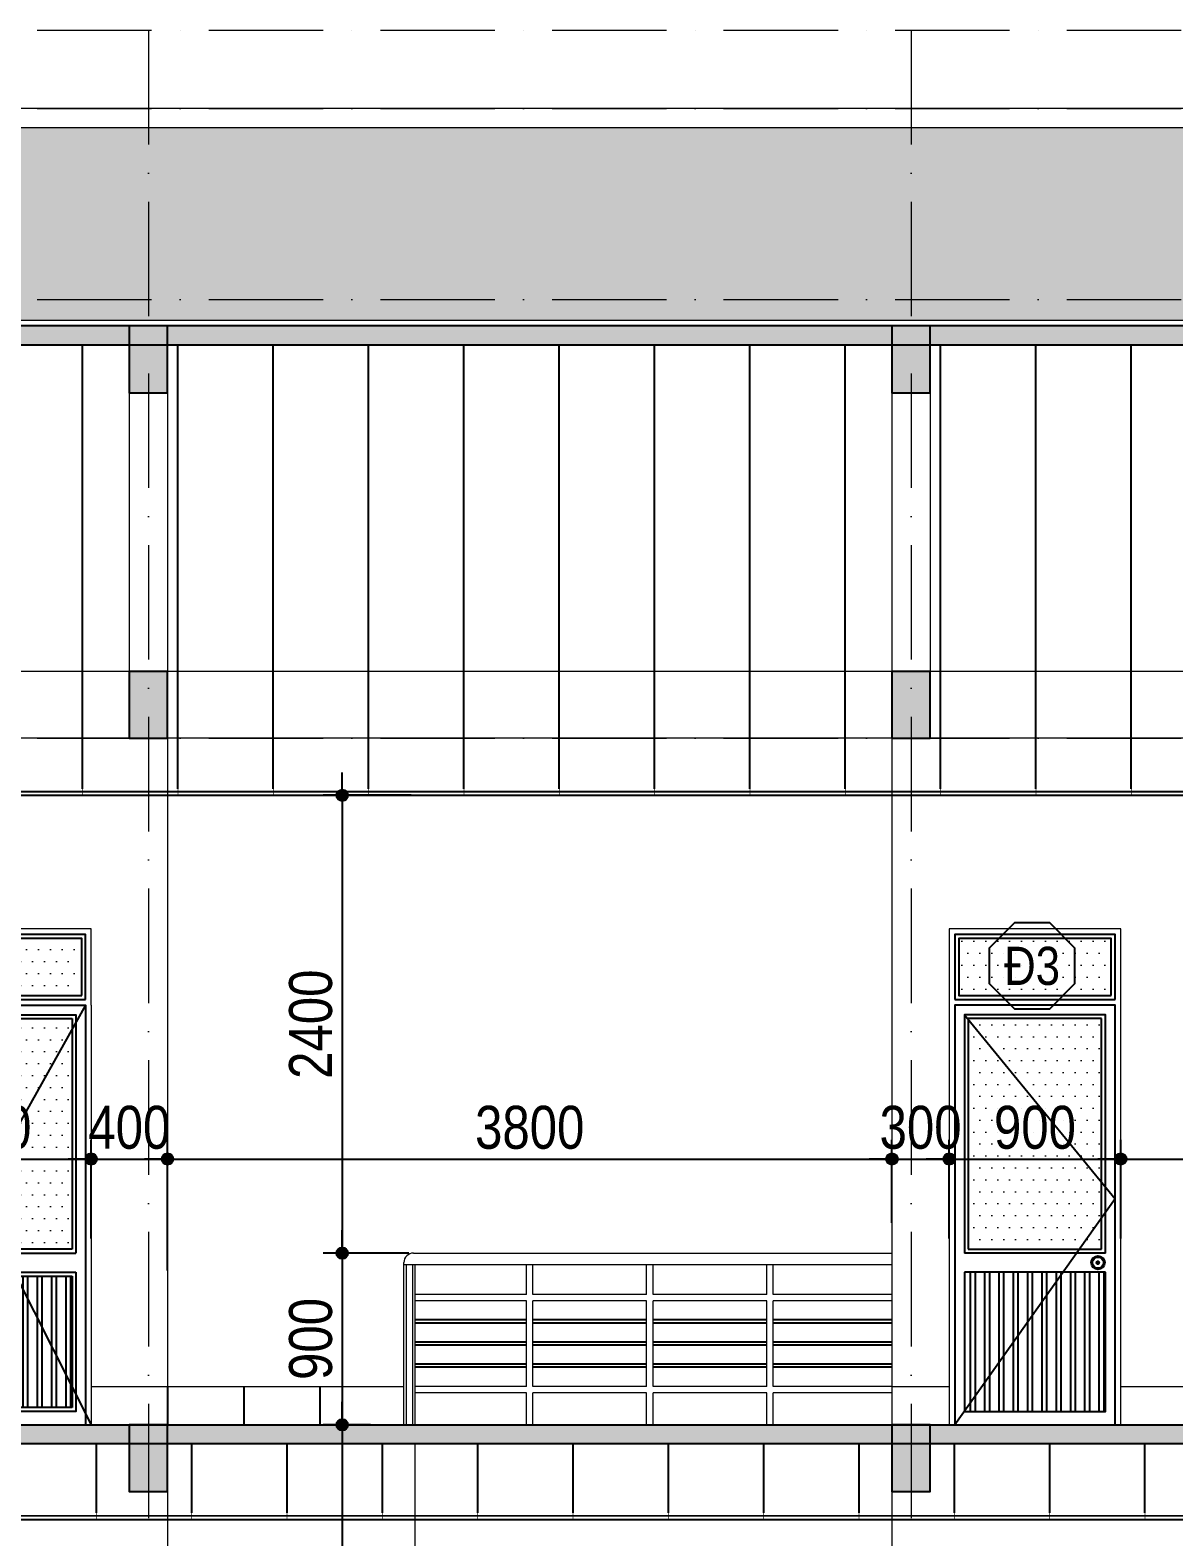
# Model space of a CAD drawing. Extents: x -1107188 to -523840, y 39692 to 514392.
# Drawn here: x -1069598 to -1063599, y 356829 to 364728 of the extents above; entities that cross this region are included whole.
import ezdxf
from ezdxf.enums import TextEntityAlignment as Align

# ---------------------------------------------------------------- set-up
doc = ezdxf.new("R2010")
doc.units = 0
doc.linetypes.add('ACAD_ISO10W100', pattern=[18, 12, -3, 0, -3])
doc.layers.get('DEFPOINTS').update_dxf_attribs({"linetype": 'CONTINUOUS'})
for name, color, linetype in [('daucat', 220, 'CONTINUOUS'), ('DIM', 1, 'CONTINUOUS'), ('DOOR', 20, 'CONTINUOUS'), ('HACH', 8, 'CONTINUOUS'), ('HACTH', 8, 'CONTINUOUS'), ('HATCH', 8, 'CONTINUOUS'), ('HATCHNGOI', 22, 'CONTINUOUS'), ('TAGS', 60, 'CONTINUOUS'), ('TUONG', 131, 'CONTINUOUS')]:
    doc.layers.add(name, color=color, linetype=linetype)
for name, color, linetype, lineweight in [('kinh', 153, 'CONTINUOUS', 13), ('NET-THAY', 2, 'CONTINUOUS', 13), ('TRUC', 24, 'CONTINUOUS', 0)]:
    doc.layers.add(name, color=color, linetype=linetype, lineweight=lineweight)
doc.styles.add('HEL-CONDENSE', font='')
doc.styles.add('VNI-HELVE-CONDENSEN', font='')
doc.styles.get('HEL-CONDENSE').set_extended_font_data('VNI-Helve-Condense')
doc.styles.get('VNI-HELVE-CONDENSEN').set_extended_font_data('VNI-Helve-Condense')
doc.dimstyles.new('D100', dxfattribs={"dimtxt": 225, "dimasz": 1.2, "dimexe": 100, "dimexo": 0, "dimgap": 50, "dimtad": 1, "dimdec": 0, "dimzin": 13, "dimdsep": 46, "dimtxsty": 'HEL-CONDENSE', "dimblk": 'D50', "dimcen": 0, "dimclrd": 1, "dimclre": 1, "dimclrt": 7, "dimadec": 0, "dimazin": 0, "dimtfac": 1, "dimtdec": 0, "dimtmove": 0, "dimatfit": 3, "dimldrblk": 'D50', "dimfxl": 1, "dimtolj": 1, "dimtzin": 13, "dimarcsym": 0})
pattern_1 = [(0, (-1085335.75, 102950.75), (31.25, 62.5), [0, -62.5])]

# ---------------------------------------------------------------- blocks, each defined once
blk = doc.blocks.new('KH-CUADI')
at = {"layer": 'TAGS'}
blk.add_lwpolyline([(-124, 300), (-300, 124), (-300, -124), (-124, -300), (124, -300), (300, -124), (300, 124), (124, 300)], close=True, dxfattribs=at)
at = {"layer": 'TAGS', "style": 'VNI-HELVE-CONDENSEN'}
blk.add_attdef('D', text='', height=300, dxfattribs=at).set_placement((0, 0), align=Align.MIDDLE)
blk = doc.blocks.new('7')
at = {"layer": 'HATCH', "ltscale": 0.5}
h = blk.add_hatch(dxfattribs=at)
h.set_pattern_fill('ANSI32', color=256, scale=200, angle=45, style=0)
h.set_pattern_definition([(90, (-531059.8, 53674.22), (-75, 1e-14), []), (90, (-531034.8, 53699.22), (-75, 1e-14), [])])
h.paths.add_polyline_path([(-394.9, -1820), (-530, -1820), (-530, -2510), (-100, -2510), (-100, -2402.5)])
h.paths.add_polyline_path([(-100, -1820), (-394.9, -1820), (-100, -2402.5)], flags=17)
h.paths.add_polyline_path([(-670, -1820), (-805.1, -1820), (-1100, -2402.5), (-1100, -2510), (-670, -2510)])
h.paths.add_polyline_path([(-805.1, -1820), (-1100, -1820), (-1100, -2402.5)])
at = {"layer": 'kinh', "ltscale": 0.5}
h = blk.add_hatch(dxfattribs=at)
h.set_pattern_fill('DOTS', color=256, scale=1000, style=0)
h.set_pattern_definition([(0, (45757.98, -347217.66), (31.25, 62.5), [0, -62.5])])
h.paths.add_polyline_path([(-1140, -60), (-1140, -340), (-60, -340), (-60, -60)])
h = blk.add_hatch(dxfattribs=at)
h.set_pattern_fill('DOTS', color=256, scale=1000, style=0)
h.set_pattern_definition([(0, (45757.98, -347190.17), (31.25, 62.5), [0, -62.5])])
h.paths.add_polyline_path([(-1100, -472.5), (-1100, -1652.5), (-700, -1652.5), (-700, -472.5)])
h.paths.add_polyline_path([(-100, -1652.5), (-100, -472.5), (-500, -472.5), (-500, -1652.5)])
at = {"layer": 'DOOR'}
for p, q in [((-650, -1700), (-1120, -1700)), ((-550, -1700), (-80, -1700)), ((-650, -1800), (-1120, -1800)), ((-550, -1800), (-80, -1800))]:
    blk.add_line(p, q, dxfattribs=at)
for points in [[(-30, -370), (-30, -30), (-1170, -30)], [(-1170, -370), (-1170, -30)], [(-1170, -370), (-30, -370)], [(-600, -2600), (-600, -400), (-1170, -400), (-1170, -2600)], [(-650, -1700), (-650, -450), (-1120, -450), (-1120, -1700)], [(-600, -2600), (-600, -400), (-30, -400), (-30, -2600)], [(-550, -1700), (-550, -450), (-80, -450), (-80, -1700)], [(-1120, -1800), (-1120, -2530), (-650, -2530), (-650, -1800)], [(-80, -1800), (-80, -2530), (-550, -2530), (-550, -1800)]]:
    blk.add_lwpolyline(points, dxfattribs=at)
at = {"layer": 'HACTH'}
blk.add_lwpolyline([(-50, -350), (-50, -50), (-1150, -50), (-1150, -350), (-50, -350)], close=True, dxfattribs=at)
for points in [[(-1170, -400), (-600, -1415), (-1200, -2600)], [(-30, -400), (-600, -1415), (0, -2600)]]:
    blk.add_lwpolyline(points, dxfattribs=at)
for radius in [28.7, 7.25]:
    blk.add_circle((-510.6, -1750), radius, dxfattribs=at)
at = {"layer": 'HATCH'}
for p, q in [((-670, -470), (-1100, -470)), ((-1100, -470), (-1100, -1680)), ((-670, -1680), (-670, -470)), ((-530, -1680), (-530, -470)), ((-530, -470), (-100, -470)), ((-100, -470), (-100, -1680)), ((-1100, -1680), (-670, -1680)), ((-100, -1680), (-530, -1680)), ((-1100, -1820), (-1100, -2510)), ((-670, -1820), (-1100, -1820)), ((-670, -2510), (-670, -1820)), ((-530, -2510), (-530, -1820)), ((-530, -1820), (-100, -1820)), ((-100, -1820), (-100, -2510)), ((-1100, -2510), (-670, -2510)), ((-100, -2510), (-530, -2510))]:
    blk.add_line(p, q, dxfattribs=at)
at = {"layer": 'NET-THAY'}
for p, q in [((-1200, -400), (-1200, -2600)), ((0, -400), (0, -2600)), ((-600, -2600), (-1200, -2600)), ((-600, -2600), (0, -2600))]:
    blk.add_line(p, q, dxfattribs=at)
for points in [[(0, -400), (0, 0), (-1200, 0)], [(-1200, -400), (-1200, 0)], [(-505.4, -1750), (-514.7, -1750)]]:
    blk.add_lwpolyline(points, dxfattribs=at)
blk.add_circle((-510.6, -1750), 35.2, dxfattribs=at)
at = {"layer": 'TAGS', "linetype": 'Continuous'}
ref = blk.add_blockref('KH-CUADI', (-600.1, -196.3), dxfattribs=dict(at, xscale=0.75, yscale=0.75, zscale=0.75, rotation=180))
ref.add_attrib('D', 'Ñ2', dxfattribs={"color": 7, "height": 200, "style": 'VNI-HELVE-CONDENSEN'}).set_placement((-600.1, -196.3), align=Align.MIDDLE)
blk = doc.blocks.new('A$C16FF33BF')
at = {"layer": 'HATCH', "ltscale": 0.5}
h = blk.add_hatch(dxfattribs=at)
h.set_pattern_fill('ANSI32', color=256, scale=200, angle=45, style=0)
h.set_pattern_definition([(90, (-1840.56, 803.67), (-75, 1e-14), []), (90, (-1815.56, 828.67), (-75, 1e-14), [])])
h.paths.add_polyline_path([(-1323.5, 1533.7), (-1840.6, 1533.7), (-1840.6, 804.2)])
h.paths.add_polyline_path([(-1100.6, 1533.7), (-1323.5, 1533.7), (-1840.6, 804.2), (-1840.6, 803.7), (-1100.6, 803.7)])
at = {"layer": 'kinh'}
h = blk.add_hatch(dxfattribs=at)
h.set_pattern_fill('DOTS', color=256, scale=1000, style=0)
h.set_pattern_definition(pattern_1)
h.paths.add_polyline_path([(-1080.6, 3273.7), (-1860.6, 3273.7), (-1860.6, 2993.7), (-1080.6, 2993.7)])
h = blk.add_hatch(dxfattribs=at)
h.set_pattern_fill('DOTS', color=256, scale=1000, style=0)
h.set_pattern_definition(pattern_1)
h.paths.add_polyline_path([(-1120.6, 2833.7), (-1820.6, 2833.7), (-1820.6, 2824.9), (-1120.6, 1819.2)])
h.paths.add_polyline_path([(-1820.6, 1653.7), (-1120.6, 1653.7), (-1120.6, 1819.2), (-1820.6, 2824.9)])
at = {"layer": 'DOOR'}
for p, q in [((-1100.6, 1633.7), (-1840.6, 1633.7)), ((-1100.6, 1533.7), (-1840.6, 1533.7))]:
    blk.add_line(p, q, dxfattribs=at)
for points in [[(-1050.6, 2963.7), (-1050.6, 3303.7), (-1890.6, 3303.7), (-1890.6, 2963.7)], [(-1890.6, 2963.7), (-1050.6, 2963.7)], [(-1050.6, 733.7), (-1050.6, 2933.7), (-1890.6, 2933.7), (-1890.6, 733.7)], [(-1100.6, 1633.7), (-1100.6, 2883.7), (-1840.6, 2883.7), (-1840.6, 1633.7)], [(-1145.2, 1583.7), (-1135.8, 1583.7)], [(-1840.6, 1533.7), (-1840.6, 803.7), (-1100.6, 803.7), (-1100.6, 1533.7)]]:
    blk.add_lwpolyline(points, dxfattribs=at)
blk.add_circle((-1140, 1583.7), 35.2, dxfattribs=at)
at = {"layer": 'HACTH'}
for p, q in [((-1120.6, 2863.7), (-1820.6, 2863.7)), ((-1820.6, 2863.7), (-1820.6, 1653.7)), ((-1120.6, 1653.7), (-1120.6, 2863.7)), ((-1820.6, 1653.7), (-1120.6, 1653.7))]:
    blk.add_line(p, q, dxfattribs=at)
blk.add_lwpolyline([(-1840.6, 2883.7), (-1050.6, 1918.7), (-1890.6, 733.7)], dxfattribs=at)
for radius in [28.7, 7.25]:
    blk.add_circle((-1140, 1583.7), radius, dxfattribs=at)
at = {"layer": 'HATCH'}
blk.add_lwpolyline([(-1070.6, 2983.7), (-1070.6, 3283.7), (-1870.6, 3283.7), (-1870.6, 2983.7), (-1070.6, 2983.7)], close=True, dxfattribs=at)
at = {"layer": 'NET-THAY'}
for p, q in [((-1920.6, 2933.7), (-1920.6, 733.7)), ((-1020.6, 733.7), (-1020.6, 2933.7))]:
    blk.add_line(p, q, dxfattribs=at)
for points in [[(-1020.6, 2933.7), (-1020.6, 3333.7), (-1920.6, 3333.7), (-1920.6, 2933.7)], [(-1020.6, 733.7), (-1920.6, 733.7)]]:
    blk.add_lwpolyline(points, dxfattribs=at)
blk = doc.blocks.new('D50')
at = {"layer": 'DIM'}
blk.add_hatch(color=256, dxfattribs=at).paths.add_polyline_path([(25, 0, 1), (-25, 0, 1)])
blk.add_line((25, 0), (100, 0), dxfattribs=at)
blk.add_circle((0, 0), 25, dxfattribs=at)
blk = doc.blocks.new('*D1167')
at = {"layer": 'DEFPOINTS', "color": 0, "linetype": 'Continuous', "transparency": 16777216}
for p in [(-1069278, 358809.4), (-1070478, 358393.2), (-1069278, 358393.2)]:
    blk.add_point(p, dxfattribs=at)
at = {"layer": 'DIM', "color": 1, "linetype": 'Continuous', "lineweight": -2, "transparency": 16777216}
for p, q in [((-1070478, 358393.2), (-1070478, 358909.4)), ((-1069278, 358393.2), (-1069278, 358909.4)), ((-1070476.8, 358809.4), (-1069279.2, 358809.4))]:
    blk.add_line(p, q, dxfattribs=at)
at = {"layer": 'DIM', "color": 1, "linetype": 'Continuous', "lineweight": -2, "transparency": 16777216, "xscale": 1.199999999999999, "yscale": 1.199999999999999, "zscale": 1.199999999999999, "rotation": 180}
blk.add_blockref('D50', (-1070478, 358809.4), dxfattribs=at)
at = {"layer": 'DIM', "color": 1, "linetype": 'Continuous', "lineweight": -2, "transparency": 16777216, "xscale": 1.199999999999999, "yscale": 1.199999999999999, "zscale": 1.199999999999999}
blk.add_blockref('D50', (-1069278, 358809.4), dxfattribs=at)
at = {"layer": 'DIM', "color": 7, "linetype": 'Continuous', "transparency": 16777216, "insert": (-1069878, 358974.3), "char_height": 225, "attachment_point": 5, "style": 'HEL-CONDENSE'}
blk.add_mtext('\\A1;1200', dxfattribs=at)
blk = doc.blocks.new('*D1168')
at = {"layer": 'DEFPOINTS', "color": 0, "linetype": 'Continuous', "transparency": 16777216}
for p in [(-1068878, 358809.4), (-1069278, 358393.2), (-1068878, 358225.5)]:
    blk.add_point(p, dxfattribs=at)
at = {"layer": 'DIM', "color": 1, "linetype": 'Continuous', "lineweight": -2, "transparency": 16777216}
for p, q in [((-1069278, 358393.2), (-1069278, 358909.4)), ((-1068878, 358225.5), (-1068878, 358909.4)), ((-1069276.8, 358809.4), (-1068879.2, 358809.4))]:
    blk.add_line(p, q, dxfattribs=at)
at = {"layer": 'DIM', "color": 1, "linetype": 'Continuous', "lineweight": -2, "transparency": 16777216, "xscale": 1.199999999999999, "yscale": 1.199999999999999, "zscale": 1.199999999999999, "rotation": 180}
blk.add_blockref('D50', (-1069278, 358809.4), dxfattribs=at)
at = {"layer": 'DIM', "color": 1, "linetype": 'Continuous', "lineweight": -2, "transparency": 16777216, "xscale": 1.199999999999999, "yscale": 1.199999999999999, "zscale": 1.199999999999999}
blk.add_blockref('D50', (-1068878, 358809.4), dxfattribs=at)
at = {"layer": 'DIM', "color": 7, "linetype": 'Continuous', "transparency": 16777216, "insert": (-1069078, 358974.3), "char_height": 225, "attachment_point": 5, "style": 'HEL-CONDENSE'}
blk.add_mtext('\\A1;400', dxfattribs=at)
blk = doc.blocks.new('*D1169')
at = {"layer": 'DEFPOINTS', "color": 0, "linetype": 'Continuous', "transparency": 16777216}
for p in [(-1065078, 358809.4), (-1065078, 358474.9), (-1068878, 358225.5)]:
    blk.add_point(p, dxfattribs=at)
at = {"layer": 'DIM', "color": 1, "linetype": 'Continuous', "lineweight": -2, "transparency": 16777216}
for p, q in [((-1068878, 358225.5), (-1068878, 358909.4)), ((-1065078, 358474.9), (-1065078, 358909.4)), ((-1068876.8, 358809.4), (-1065079.2, 358809.4))]:
    blk.add_line(p, q, dxfattribs=at)
at = {"layer": 'DIM', "color": 1, "linetype": 'Continuous', "lineweight": -2, "transparency": 16777216, "xscale": 1.199999999999999, "yscale": 1.199999999999999, "zscale": 1.199999999999999, "rotation": 180}
blk.add_blockref('D50', (-1068878, 358809.4), dxfattribs=at)
at = {"layer": 'DIM', "color": 1, "linetype": 'Continuous', "lineweight": -2, "transparency": 16777216, "xscale": 1.199999999999999, "yscale": 1.199999999999999, "zscale": 1.199999999999999}
blk.add_blockref('D50', (-1065078, 358809.4), dxfattribs=at)
at = {"layer": 'DIM', "color": 7, "linetype": 'Continuous', "transparency": 16777216, "insert": (-1066978, 358974.3), "char_height": 225, "attachment_point": 5, "style": 'HEL-CONDENSE'}
blk.add_mtext('\\A1;3800', dxfattribs=at)
blk = doc.blocks.new('*D1103')
at = {"layer": 'DEFPOINTS', "color": 0, "linetype": 'Continuous', "transparency": 16777216}
for p in [(-1064778, 358809.4), (-1065078, 358474.9), (-1064778, 358393.2)]:
    blk.add_point(p, dxfattribs=at)
at = {"layer": 'DIM', "color": 1, "linetype": 'Continuous', "lineweight": -2, "transparency": 16777216}
for p, q in [((-1065078, 358474.9), (-1065078, 358909.4)), ((-1064778, 358393.2), (-1064778, 358909.4)), ((-1065076.8, 358809.4), (-1064779.2, 358809.4))]:
    blk.add_line(p, q, dxfattribs=at)
at = {"layer": 'DIM', "color": 1, "linetype": 'Continuous', "lineweight": -2, "transparency": 16777216, "xscale": 1.199999999999999, "yscale": 1.199999999999999, "zscale": 1.199999999999999, "rotation": 180}
blk.add_blockref('D50', (-1065078, 358809.4), dxfattribs=at)
at = {"layer": 'DIM', "color": 1, "linetype": 'Continuous', "lineweight": -2, "transparency": 16777216, "xscale": 1.199999999999999, "yscale": 1.199999999999999, "zscale": 1.199999999999999}
blk.add_blockref('D50', (-1064778, 358809.4), dxfattribs=at)
at = {"layer": 'DIM', "color": 7, "linetype": 'Continuous', "transparency": 16777216, "insert": (-1064928, 358974.3), "char_height": 225, "attachment_point": 5, "style": 'HEL-CONDENSE'}
blk.add_mtext('\\A1;300', dxfattribs=at)
blk = doc.blocks.new('*D1104')
at = {"layer": 'DEFPOINTS', "color": 0, "linetype": 'Continuous', "transparency": 16777216}
for p in [(-1063878, 358809.4), (-1064778, 358393.2), (-1063878, 358393.2)]:
    blk.add_point(p, dxfattribs=at)
at = {"layer": 'DIM', "color": 1, "linetype": 'Continuous', "lineweight": -2, "transparency": 16777216}
for p, q in [((-1064778, 358393.2), (-1064778, 358909.4)), ((-1063878, 358393.2), (-1063878, 358909.4)), ((-1064776.8, 358809.4), (-1063879.2, 358809.4))]:
    blk.add_line(p, q, dxfattribs=at)
at = {"layer": 'DIM', "color": 1, "linetype": 'Continuous', "lineweight": -2, "transparency": 16777216, "xscale": 1.199999999999999, "yscale": 1.199999999999999, "zscale": 1.199999999999999, "rotation": 180}
blk.add_blockref('D50', (-1064778, 358809.4), dxfattribs=at)
at = {"layer": 'DIM', "color": 1, "linetype": 'Continuous', "lineweight": -2, "transparency": 16777216, "xscale": 1.199999999999999, "yscale": 1.199999999999999, "zscale": 1.199999999999999}
blk.add_blockref('D50', (-1063878, 358809.4), dxfattribs=at)
at = {"layer": 'DIM', "color": 7, "linetype": 'Continuous', "transparency": 16777216, "insert": (-1064328, 358974.3), "char_height": 225, "attachment_point": 5, "style": 'HEL-CONDENSE'}
blk.add_mtext('\\A1;900', dxfattribs=at)
blk = doc.blocks.new('*D1105')
at = {"layer": 'DEFPOINTS', "color": 0, "linetype": 'Continuous', "transparency": 16777216}
for p in [(-1059278, 358809.4), (-1063878, 358393.2), (-1059278, 358393.2)]:
    blk.add_point(p, dxfattribs=at)
at = {"layer": 'DIM', "color": 1, "linetype": 'Continuous', "lineweight": -2, "transparency": 16777216}
for p, q in [((-1063878, 358393.2), (-1063878, 358909.4)), ((-1059278, 358393.2), (-1059278, 358909.4)), ((-1063876.8, 358809.4), (-1059279.2, 358809.4))]:
    blk.add_line(p, q, dxfattribs=at)
at = {"layer": 'DIM', "color": 1, "linetype": 'Continuous', "lineweight": -2, "transparency": 16777216, "xscale": 1.199999999999999, "yscale": 1.199999999999999, "zscale": 1.199999999999999, "rotation": 180}
blk.add_blockref('D50', (-1063878, 358809.4), dxfattribs=at)
at = {"layer": 'DIM', "color": 1, "linetype": 'Continuous', "lineweight": -2, "transparency": 16777216, "xscale": 1.199999999999999, "yscale": 1.199999999999999, "zscale": 1.199999999999999}
blk.add_blockref('D50', (-1059278, 358809.4), dxfattribs=at)
at = {"layer": 'DIM', "color": 7, "linetype": 'Continuous', "transparency": 16777216, "insert": (-1061578, 358974.3), "char_height": 225, "attachment_point": 5, "style": 'HEL-CONDENSE'}
blk.add_mtext('\\A1;4600', dxfattribs=at)
blk = doc.blocks.new('*D1197')
at = {"layer": 'DEFPOINTS', "color": 0, "linetype": 'Continuous', "transparency": 16777216}
for p in [(-1067599.9, 360716.2), (-1067961.2, 358316.2), (-1067612.7, 358316.2)]:
    blk.add_point(p, dxfattribs=at)
at = {"layer": 'DIM', "color": 1, "linetype": 'Continuous', "lineweight": -2, "transparency": 16777216}
for p, q in [((-1067599.9, 360716.2), (-1068061.2, 360716.2)), ((-1067961.2, 360715), (-1067961.2, 358317.4)), ((-1067612.7, 358316.2), (-1068061.2, 358316.2))]:
    blk.add_line(p, q, dxfattribs=at)
at = {"layer": 'DIM', "color": 1, "linetype": 'Continuous', "lineweight": -2, "transparency": 16777216, "xscale": 1.199999999999999, "yscale": 1.199999999999999, "zscale": 1.199999999999999}
for p, rotation in [((-1067961.2, 360716.2), 90), ((-1067961.2, 358316.2), 270)]:
    blk.add_blockref('D50', p, dxfattribs=dict(at, rotation=rotation))
at = {"layer": 'DIM', "color": 7, "linetype": 'Continuous', "transparency": 16777216, "insert": (-1068126.1, 359516.2), "char_height": 225, "attachment_point": 5, "rotation": 90, "style": 'HEL-CONDENSE'}
blk.add_mtext('\\A1;2400', dxfattribs=at)
blk = doc.blocks.new('*D1198')
at = {"layer": 'DEFPOINTS', "color": 0, "linetype": 'Continuous', "transparency": 16777216}
for p in [(-1067612.7, 358316.2), (-1067961.2, 357416.2), (-1067812.4, 357416.2)]:
    blk.add_point(p, dxfattribs=at)
at = {"layer": 'DIM', "color": 1, "linetype": 'Continuous', "lineweight": -2, "transparency": 16777216}
for p, q in [((-1067612.7, 358316.2), (-1068061.2, 358316.2)), ((-1067961.2, 358315), (-1067961.2, 357417.4)), ((-1067812.4, 357416.2), (-1068061.2, 357416.2))]:
    blk.add_line(p, q, dxfattribs=at)
at = {"layer": 'DIM', "color": 1, "linetype": 'Continuous', "lineweight": -2, "transparency": 16777216, "xscale": 1.199999999999999, "yscale": 1.199999999999999, "zscale": 1.199999999999999}
for p, rotation in [((-1067961.2, 358316.2), 90), ((-1067961.2, 357416.2), 270)]:
    blk.add_blockref('D50', p, dxfattribs=dict(at, rotation=rotation))
at = {"layer": 'DIM', "color": 7, "linetype": 'Continuous', "transparency": 16777216, "insert": (-1068126.1, 357866.2), "char_height": 225, "attachment_point": 5, "rotation": 90, "style": 'HEL-CONDENSE'}
blk.add_mtext('\\A1;900', dxfattribs=at)
blk = doc.blocks.new('*D1199')
at = {"layer": 'DEFPOINTS', "color": 0, "linetype": 'Continuous', "transparency": 16777216}
for p in [(-1067812.4, 357416.2), (-1067961.2, 355166.2), (-1067578.3, 355166.2)]:
    blk.add_point(p, dxfattribs=at)
at = {"layer": 'DIM', "color": 1, "linetype": 'Continuous', "lineweight": -2, "transparency": 16777216}
for p, q in [((-1067812.4, 357416.2), (-1068061.2, 357416.2)), ((-1067961.2, 357415), (-1067961.2, 355167.4)), ((-1067578.3, 355166.2), (-1068061.2, 355166.2))]:
    blk.add_line(p, q, dxfattribs=at)
at = {"layer": 'DIM', "color": 1, "linetype": 'Continuous', "lineweight": -2, "transparency": 16777216, "xscale": 1.199999999999999, "yscale": 1.199999999999999, "zscale": 1.199999999999999}
for p, rotation in [((-1067961.2, 357416.2), 90), ((-1067961.2, 355166.2), 270)]:
    blk.add_blockref('D50', p, dxfattribs=dict(at, rotation=rotation))
at = {"layer": 'DIM', "color": 7, "linetype": 'Continuous', "transparency": 16777216, "insert": (-1068126.1, 356210.6), "char_height": 225, "attachment_point": 5, "rotation": 90, "style": 'HEL-CONDENSE'}
blk.add_mtext('\\A1;2250', dxfattribs=at)

msp = doc.modelspace()

# ---------------------------------------------------------------- hatches: boundary and pattern name
at = {"layer": 'HATCHNGOI'}
h = msp.add_hatch(dxfattribs=at)
h.set_pattern_fill('AR-RSHKE', color=34, scale=15, angle=180, style=0)
h.set_pattern_definition([(180, (-2126760.25, 463281.7), (-382.5, -180), [90, -75, 105, -45, 135, -60]), (180, (-2126850.25, 463274.2), (-382.5, -180), [75, -285, 60, -90]), (180, (-2127030.25, 463292.94), (-382.5, -180), [45, -465]), (270, (-2126760.25, 463281.69), (127.5, -180), [172.5, -547.5]), (270, (-2126850.25, 463281.69), (127.5, -180), [168.75, -551.25]), (270, (-2126925.25, 463281.69), (127.5, -180), [157.5, -562.5]), (270, (-2127030.25, 463292.94), (127.5, -180), [172.5, -547.5]), (270, (-2127075.25, 463292.94), (127.5, -180), [172.5, -547.5]), (270, (-2127210.25, 463281.69), (127.5, -180), [165, -555])])
h.paths.add_polyline_path([(-1055491.775, 364210.832, 0.1169302), (-1055514.223, 364216.155), (-1078453.728, 364216.155), (-1080462.142, 363207.025), (-1053493.953, 363207.025)])
at = {"layer": 'TUONG'}
h = msp.add_hatch(color=4, dxfattribs=at)
h.paths.add_polyline_path([(-1065078.048, 363177.025), (-1068878.048, 363177.025), (-1068878.048, 363077.025), (-1065078.048, 363077.025)])
h.paths.add_polyline_path([(-1069078.048, 363177.025), (-1071478.048, 363177.025), (-1071478.048, 363077.025), (-1069078.048, 363077.025)])
h.paths.add_polyline_path([(-1071478.048, 363177.025), (-1074378.048, 363177.025), (-1074378.048, 363077.025), (-1071478.048, 363077.025)])
h = msp.add_hatch(color=4, dxfattribs=at)
h.paths.add_polyline_path([(-1056578.048, 363177.025), (-1059378.048, 363177.025), (-1059378.048, 363077.025), (-1056578.048, 363077.025)])
h.paths.add_polyline_path([(-1059578.048, 363177.025), (-1062478.048, 363177.025), (-1062478.048, 363077.025), (-1059578.048, 363077.025)])
h.paths.add_polyline_path([(-1062478.048, 363177.025), (-1064878.048, 363177.025), (-1064878.048, 363077.025), (-1062478.048, 363077.025)])
msp.add_hatch(color=256, dxfattribs=at).paths.add_polyline_path([(-1083578.048, 357416.155), (-1050378.048, 357416.155), (-1050378.048, 357316.155), (-1083578.048, 357316.155)])

# ---------------------------------------------------------------- linework, layer by layer
at = {"layer": 'daucat', "const_width": 4}
for points in [[(-1069323.048, 360816.155), (-1069323.048, 360716.155), (-1069353.048, 360716.155)], [(-1069323.048, 360816.155), (-1069323.048, 360716.155), (-1069293.048, 360716.155)], [(-1068823.048, 360816.155), (-1068823.048, 360716.155), (-1068853.048, 360716.155)], [(-1068823.048, 360816.155), (-1068823.048, 360716.155), (-1068793.048, 360716.155)], [(-1068323.048, 360816.155), (-1068323.048, 360716.155), (-1068353.048, 360716.155)], [(-1068323.048, 360816.155), (-1068323.048, 360716.155), (-1068293.048, 360716.155)], [(-1067823.048, 360816.155), (-1067823.048, 360716.155), (-1067853.048, 360716.155)], [(-1067823.048, 360816.155), (-1067823.048, 360716.155), (-1067793.048, 360716.155)], [(-1067323.048, 360816.155), (-1067323.048, 360716.155), (-1067353.048, 360716.155)], [(-1067323.048, 360816.155), (-1067323.048, 360716.155), (-1067293.048, 360716.155)], [(-1066823.048, 360816.155), (-1066823.048, 360716.155), (-1066853.048, 360716.155)], [(-1066823.048, 360816.155), (-1066823.048, 360716.155), (-1066793.048, 360716.155)], [(-1066323.048, 360816.155), (-1066323.048, 360716.155), (-1066353.048, 360716.155)], [(-1066323.048, 360816.155), (-1066323.048, 360716.155), (-1066293.048, 360716.155)], [(-1065823.048, 360816.155), (-1065823.048, 360716.155), (-1065853.048, 360716.155)], [(-1065823.048, 360816.155), (-1065823.048, 360716.155), (-1065793.048, 360716.155)], [(-1065323.048, 360816.155), (-1065323.048, 360716.155), (-1065353.048, 360716.155)], [(-1065323.048, 360816.155), (-1065323.048, 360716.155), (-1065293.048, 360716.155)], [(-1064823.048, 360816.155), (-1064823.048, 360716.155), (-1064853.048, 360716.155)], [(-1064823.048, 360816.155), (-1064823.048, 360716.155), (-1064793.048, 360716.155)], [(-1064323.048, 360816.155), (-1064323.048, 360716.155), (-1064353.048, 360716.155)], [(-1064323.048, 360816.155), (-1064323.048, 360716.155), (-1064293.048, 360716.155)], [(-1063823.048, 360816.155), (-1063823.048, 360716.155), (-1063853.048, 360716.155)], [(-1063823.048, 360816.155), (-1063823.048, 360716.155), (-1063793.048, 360716.155)], [(-1069250.802, 357020.341), (-1069250.802, 356920.341), (-1069280.802, 356920.341)], [(-1069250.802, 357020.341), (-1069250.802, 356920.341), (-1069220.802, 356920.341)], [(-1068750.802, 357020.341), (-1068750.802, 356920.341), (-1068780.802, 356920.341)], [(-1068750.802, 357020.341), (-1068750.802, 356920.341), (-1068720.802, 356920.341)], [(-1068250.802, 357020.341), (-1068250.802, 356920.341), (-1068280.802, 356920.341)], [(-1068250.802, 357020.341), (-1068250.802, 356920.341), (-1068220.802, 356920.341)], [(-1067750.802, 357020.341), (-1067750.802, 356920.341), (-1067780.802, 356920.341)], [(-1067750.802, 357020.341), (-1067750.802, 356920.341), (-1067720.802, 356920.341)], [(-1067250.802, 357020.341), (-1067250.802, 356920.341), (-1067280.802, 356920.341)], [(-1067250.802, 357020.341), (-1067250.802, 356920.341), (-1067220.802, 356920.341)], [(-1066750.802, 357020.341), (-1066750.802, 356920.341), (-1066780.802, 356920.341)], [(-1066750.802, 357020.341), (-1066750.802, 356920.341), (-1066720.802, 356920.341)], [(-1066250.802, 357020.341), (-1066250.802, 356920.341), (-1066280.802, 356920.341)], [(-1066250.802, 357020.341), (-1066250.802, 356920.341), (-1066220.802, 356920.341)], [(-1065750.802, 357020.341), (-1065750.802, 356920.341), (-1065780.802, 356920.341)], [(-1065750.802, 357020.341), (-1065750.802, 356920.341), (-1065720.802, 356920.341)], [(-1065250.802, 357020.341), (-1065250.802, 356920.341), (-1065280.802, 356920.341)], [(-1065250.802, 357020.341), (-1065250.802, 356920.341), (-1065220.802, 356920.341)], [(-1064750.802, 357020.341), (-1064750.802, 356920.341), (-1064780.802, 356920.341)], [(-1064750.802, 357020.341), (-1064750.802, 356920.341), (-1064720.802, 356920.341)], [(-1064250.802, 357020.341), (-1064250.802, 356920.341), (-1064280.802, 356920.341)], [(-1064250.802, 357020.341), (-1064250.802, 356920.341), (-1064220.802, 356920.341)], [(-1063750.802, 357020.341), (-1063750.802, 356920.341), (-1063780.802, 356920.341)], [(-1063750.802, 357020.341), (-1063750.802, 356920.341), (-1063720.802, 356920.341)]]:
    msp.add_lwpolyline(points, dxfattribs=at)
at = {"layer": 'DOOR'}
for p, q in [((-1068878.048, 357616.155), (-1068878.048, 357416.155)), ((-1068478.048, 357616.155), (-1068478.048, 357416.155)), ((-1068078.048, 357616.155), (-1068078.048, 357416.155)), ((-1050578.045, 356936.155), (-1083378.045, 356940.341))]:
    msp.add_line(p, q, dxfattribs=at)
at = {"layer": 'DOOR', "linetype": 'Continuous'}
msp.add_line((-1050578.048, 356916.155), (-1083378.048, 356920.341), dxfattribs=at)
at = {"layer": 'DOOR'}
for points in [[(-1083378.048, 360736.155), (-1050578.048, 360736.155)], [(-1083378.048, 360716.155), (-1050578.048, 360716.155)]]:
    msp.add_lwpolyline(points, dxfattribs=at)
at = {"layer": 'HACH'}
for points in [[(-1069323.048, 360749.745), (-1069323.048, 363077.025)], [(-1068823.048, 360749.745), (-1068823.048, 363077.025)], [(-1068323.048, 360749.745), (-1068323.048, 363077.025)], [(-1067823.048, 360749.745), (-1067823.048, 363077.025)], [(-1067323.048, 360749.745), (-1067323.048, 363077.025)], [(-1066823.048, 360749.745), (-1066823.048, 363077.025)], [(-1066323.048, 360749.745), (-1066323.048, 363077.025)], [(-1065823.048, 360749.745), (-1065823.048, 363077.025)], [(-1065323.048, 360749.745), (-1065323.048, 363077.025)], [(-1064823.048, 360749.745), (-1064823.048, 363077.025)], [(-1064323.048, 360749.745), (-1064323.048, 363077.025)], [(-1063823.048, 360749.745), (-1063823.048, 363077.025)], [(-1069250.802, 356953.931), (-1069250.802, 357320.341)], [(-1068750.802, 356953.931), (-1068750.802, 357320.341)], [(-1068250.802, 356953.931), (-1068250.802, 357320.341)], [(-1067750.802, 356953.931), (-1067750.802, 357320.341)], [(-1067250.802, 356953.931), (-1067250.802, 357320.341)], [(-1066750.802, 356953.931), (-1066750.802, 357320.341)], [(-1066250.802, 356953.931), (-1066250.802, 357320.341)], [(-1065750.802, 356953.931), (-1065750.802, 357320.341)], [(-1065250.802, 356953.931), (-1065250.802, 357320.341)], [(-1064750.802, 356953.931), (-1064750.802, 357320.341)], [(-1064250.802, 356953.931), (-1064250.802, 357320.341)], [(-1063750.802, 356953.931), (-1063750.802, 357320.341)]]:
    msp.add_lwpolyline(points, dxfattribs=at)
at = {"layer": 'HACTH'}
for p, q in [((-1066995.048, 357965.655), (-1067578.048, 357965.655)), ((-1066995.048, 357949.655), (-1067578.048, 357949.655)), ((-1066364.978, 357965.655), (-1066961.048, 357965.655)), ((-1066364.978, 357949.655), (-1066961.048, 357949.655)), ((-1065734.909, 357965.655), (-1066330.978, 357965.655)), ((-1065734.909, 357949.655), (-1066330.978, 357949.655)), ((-1065078.048, 357965.655), (-1065700.909, 357965.655)), ((-1065078.048, 357949.655), (-1065700.909, 357949.655)), ((-1066995.048, 357849.655), (-1067578.048, 357849.655)), ((-1066995.048, 357833.655), (-1067578.048, 357833.655)), ((-1066364.978, 357849.655), (-1066961.048, 357849.655)), ((-1066364.978, 357833.655), (-1066961.048, 357833.655)), ((-1065734.909, 357849.655), (-1066330.978, 357849.655)), ((-1065734.909, 357833.655), (-1066330.978, 357833.655)), ((-1065078.048, 357849.655), (-1065700.909, 357849.655)), ((-1065078.048, 357833.655), (-1065700.909, 357833.655)), ((-1066995.048, 357733.655), (-1067578.048, 357733.655)), ((-1066995.048, 357717.655), (-1067578.048, 357717.655)), ((-1066364.978, 357733.655), (-1066961.048, 357733.655)), ((-1066364.978, 357717.655), (-1066961.048, 357717.655)), ((-1065734.909, 357733.655), (-1066330.978, 357733.655)), ((-1065734.909, 357717.655), (-1066330.978, 357717.655)), ((-1065078.048, 357733.655), (-1065700.909, 357733.655)), ((-1065078.048, 357717.655), (-1065700.909, 357717.655))]:
    msp.add_line(p, q, dxfattribs=at)
at = {"layer": 'NET-THAY'}
for p, q in [((-1055478.658, 364316.155), (-1078477.438, 364316.155)), ((-1055502.368, 364216.155), (-1078453.728, 364216.155)), ((-1080684.877, 363207.025), (-1053271.218, 363207.025)), ((-1069078.048, 362827.025), (-1069078.048, 361366.155)), ((-1068878.048, 362827.025), (-1068878.048, 361366.155)), ((-1065078.048, 362827.025), (-1065078.048, 361366.155)), ((-1064878.048, 362827.025), (-1064878.048, 361366.155)), ((-1050478.048, 361366.155), (-1083478.048, 361366.155)), ((-1050578.048, 361016.155), (-1083378.048, 361016.155)), ((-1068878.048, 361016.155), (-1068878.048, 357416.155)), ((-1065078.048, 361016.155), (-1065078.048, 357416.155)), ((-1067588.048, 358316.155), (-1065078.048, 358316.155)), ((-1067638.048, 357416.155), (-1067638.048, 358266.155)), ((-1067638.048, 358256.155), (-1065078.048, 358256.155)), ((-1067625.117, 357416.155), (-1067625.117, 358256.155)), ((-1067591.117, 357416.155), (-1067591.117, 358256.155)), ((-1067578.048, 357416.155), (-1067578.048, 358256.155)), ((-1066995.048, 358099.655), (-1066995.048, 358256.155)), ((-1066961.048, 358099.655), (-1066961.048, 358256.155)), ((-1066364.978, 358099.655), (-1066364.978, 358256.155)), ((-1066330.978, 358099.655), (-1066330.978, 358256.155)), ((-1065734.909, 358099.655), (-1065734.909, 358256.155)), ((-1065700.909, 358099.655), (-1065700.909, 358256.155)), ((-1066995.048, 358099.655), (-1067578.048, 358099.655)), ((-1066995.048, 358065.655), (-1067578.048, 358065.655)), ((-1066995.048, 357617.655), (-1066995.048, 358065.655)), ((-1066364.978, 358099.655), (-1066961.048, 358099.655)), ((-1066364.978, 358065.655), (-1066961.048, 358065.655)), ((-1066961.048, 357617.655), (-1066961.048, 358065.655)), ((-1066364.978, 357617.655), (-1066364.978, 358065.655)), ((-1065734.909, 358099.655), (-1066330.978, 358099.655)), ((-1065734.909, 358065.655), (-1066330.978, 358065.655)), ((-1066330.978, 357617.655), (-1066330.978, 358065.655)), ((-1065734.909, 357617.655), (-1065734.909, 358065.655)), ((-1065078.048, 358099.655), (-1065700.909, 358099.655)), ((-1065078.048, 358065.655), (-1065700.909, 358065.655)), ((-1065700.909, 357617.655), (-1065700.909, 358065.655)), ((-1069278.048, 357616.155), (-1067638.048, 357616.155)), ((-1066995.048, 357617.655), (-1067578.048, 357617.655)), ((-1066364.978, 357617.655), (-1066961.048, 357617.655)), ((-1065734.909, 357617.655), (-1066330.978, 357617.655)), ((-1065078.048, 357617.655), (-1065700.909, 357617.655)), ((-1065078.048, 357616.155), (-1064778.048, 357616.155)), ((-1063878.048, 357616.155), (-1059278.048, 357616.155)), ((-1066995.048, 357583.655), (-1067578.048, 357583.655)), ((-1066995.048, 357416.155), (-1066995.048, 357583.655)), ((-1066364.978, 357583.655), (-1066961.048, 357583.655)), ((-1066961.048, 357416.155), (-1066961.048, 357583.655)), ((-1066364.978, 357416.155), (-1066364.978, 357583.655)), ((-1065734.909, 357583.655), (-1066330.978, 357583.655)), ((-1066330.978, 357416.155), (-1066330.978, 357583.655)), ((-1065734.909, 357416.155), (-1065734.909, 357583.655)), ((-1065078.048, 357583.655), (-1065700.909, 357583.655)), ((-1065700.909, 357416.155), (-1065700.909, 357583.655)), ((-1068878.048, 357066.155), (-1068878.048, 353816.155)), ((-1065078.048, 357066.155), (-1065078.048, 353816.155))]:
    msp.add_line(p, q, dxfattribs=at)
msp.add_lwpolyline([(-1066378.048, 355166.155), (-1066378.048, 355316.155), (-1066678.048, 355316.155), (-1066678.048, 355466.155), (-1066978.048, 355466.155), (-1066978.048, 355616.155), (-1067278.048, 355616.155), (-1067278.048, 355766.155), (-1067578.048, 355766.155), (-1067578.048, 357316.155)], dxfattribs=at)
msp.add_arc((-1067588.048, 358266.155), 50, 90, 180, dxfattribs=at)
at = {"layer": 'TRUC', "linetype": 'ACAD_ISO10W100', "ltscale": 50}
msp.add_line((-1085763.032, 357416.155), (-1048568.312, 357416.155), dxfattribs=at)
for points in [[(-1085763.032, 364727.721), (-1048568.312, 364727.721)], [(-1068978.048, 364727.721), (-1068978.048, 350666.155)], [(-1068978.048, 364727.721), (-1068978.048, 350666.155)], [(-1064978.048, 364727.721), (-1064978.048, 350666.155)], [(-1085763.032, 364316.155), (-1048568.312, 364316.155)], [(-1085763.032, 363316.155), (-1048568.312, 363316.155)], [(-1085763.032, 361016.155), (-1048568.312, 361016.155)]]:
    msp.add_lwpolyline(points, dxfattribs=at)
msp.add_lwpolyline([(-1085763.032, 364727.721), (-1048568.312, 364727.721), (-1048568.312, 350666.155), (-1085763.032, 350666.155)], close=True, dxfattribs=at)
at = {"layer": 'TUONG', "color": 4}
for p, q in [((-1053434.246, 363177.025), (-1080521.85, 363177.025)), ((-1053457.956, 363077.025), (-1080498.14, 363077.025)), ((-1069078.048, 363027.025), (-1069078.048, 362827.025)), ((-1065078.048, 363027.025), (-1065078.048, 362827.025)), ((-1069078.048, 361216.155), (-1069078.048, 361016.155)), ((-1065078.048, 361216.155), (-1065078.048, 361016.155)), ((-1069078.048, 357266.155), (-1069078.048, 357066.155)), ((-1065078.048, 357266.155), (-1065078.048, 357066.155))]:
    msp.add_line(p, q, dxfattribs=at)
at = {"layer": 'TUONG'}
for p, q in [((-1083578.048, 357416.155), (-1050378.048, 357416.155)), ((-1050378.048, 357316.155), (-1083578.048, 357316.155))]:
    msp.add_line(p, q, dxfattribs=at)
at = {"layer": 'TUONG', "color": 4}
for points in [[(-1068878.048, 363177.025), (-1069078.048, 363177.025), (-1069078.048, 362827.025), (-1068878.048, 362827.025)], [(-1064878.048, 363177.025), (-1065078.048, 363177.025), (-1065078.048, 362827.025), (-1064878.048, 362827.025)], [(-1068878.048, 361366.155), (-1069078.048, 361366.155), (-1069078.048, 361016.155), (-1068878.048, 361016.155)], [(-1064878.048, 361366.155), (-1065078.048, 361366.155), (-1065078.048, 361016.155), (-1064878.048, 361016.155)], [(-1068878.048, 357416.155), (-1069078.048, 357416.155), (-1069078.048, 357066.155), (-1068878.048, 357066.155)], [(-1064878.048, 357416.155), (-1065078.048, 357416.155), (-1065078.048, 357066.155), (-1064878.048, 357066.155)]]:
    msp.add_lwpolyline(points, close=True, dxfattribs=at)
at = {"layer": 'TUONG'}
for points in [[(-1068878.048, 362827.025), (-1069078.048, 362827.025), (-1068878.048, 363177.025), (-1069078.048, 363177.025)], [(-1064878.048, 362827.025), (-1065078.048, 362827.025), (-1064878.048, 363177.025), (-1065078.048, 363177.025)], [(-1068878.048, 361016.155), (-1069078.048, 361016.155), (-1068878.048, 361366.155), (-1069078.048, 361366.155)], [(-1064878.048, 361016.155), (-1065078.048, 361016.155), (-1064878.048, 361366.155), (-1065078.048, 361366.155)], [(-1068878.048, 357066.155), (-1069078.048, 357066.155), (-1068878.048, 357416.155), (-1069078.048, 357416.155)], [(-1064878.048, 357066.155), (-1065078.048, 357066.155), (-1064878.048, 357416.155), (-1065078.048, 357416.155)]]:
    msp.add_trace(points, dxfattribs=at)

# ---------------------------------------------------------------- block references
at = {"layer": 'DOOR'}
for name, p in [('7', (-1069278.048, 360016.155)), ('A$C16FF33BF', (-1062857.485, 356682.488))]:
    msp.add_blockref(name, p, dxfattribs=at)
at = {"layer": 'TAGS', "linetype": 'Continuous'}
ref = msp.add_blockref('KH-CUADI', (-1064342.988, 359822.309), dxfattribs=dict(at, xscale=0.75, yscale=0.75, zscale=0.75, rotation=180))
ref.add_attrib('D', 'Ñ3', dxfattribs={"color": 7, "height": 200, "style": 'VNI-HELVE-CONDENSEN'}).set_placement((-1064342.988, 359822.309), align=Align.MIDDLE)

# ---------------------------------------------------------------- dimensions: what is measured, and where the dimension line sits
at = {"layer": 'DIM', "linetype": 'Continuous'}
dim = msp.add_linear_dim(base=(-1067961.164, 358316.155), p1=(-1067599.922, 360716.155), p2=(-1067612.738, 358316.155), angle=90, dimstyle='D100', dxfattribs=at)
dim.commit()
dim.dimension.update_dxf_attribs({"geometry": '*D1197', "text_midpoint": (-1068126.064, 359516.155)})
for base, p1, p2, picture, middle in [((-1069278.048, 358809.421), (-1070478.048, 358393.166), (-1069278.048, 358393.166), '*D1167', (-1069878.048, 358974.321)), ((-1065078.048, 358809.421), (-1068878.048, 358225.5), (-1065078.048, 358474.859), '*D1169', (-1066978.048, 358974.321)), ((-1063878.048, 358809.421), (-1064778.048, 358393.166), (-1063878.048, 358393.166), '*D1104', (-1064328.048, 358974.321)), ((-1059278.048, 358809.421), (-1063878.048, 358393.166), (-1059278.048, 358393.166), '*D1105', (-1061578.048, 358974.321))]:
    dim = msp.add_linear_dim(base=base, p1=p1, p2=p2, dimstyle='D100', override={"dimtmove": 1}, dxfattribs=at)
    dim.commit()
    dim.dimension.update_dxf_attribs({"geometry": picture, "text_midpoint": middle})
for base, p1, p2, picture, middle in [((-1068878.048, 358809.421), (-1069278.048, 358393.166), (-1068878.048, 358225.5), '*D1168', (-1069078.048, 358809.421)), ((-1064778.048, 358809.421), (-1065078.048, 358474.859), (-1064778.048, 358393.166), '*D1103', (-1064928.048, 358809.421))]:
    dim = msp.add_linear_dim(base=base, p1=p1, p2=p2, dimstyle='D100', override={"dimtmove": 1}, dxfattribs=at)
    dim.commit()
    dim.dimension.update_dxf_attribs({"geometry": picture, "text_midpoint": middle, "dimtype": 160})
dim = msp.add_linear_dim(base=(-1067961.164, 357416.155), p1=(-1067612.738, 358316.155), p2=(-1067812.402, 357416.155), angle=90, dimstyle='D100', override={"dimtmove": 1}, dxfattribs=at)
dim.commit()
dim.dimension.update_dxf_attribs({"geometry": '*D1198', "text_midpoint": (-1068126.064, 357866.155)})
dim = msp.add_linear_dim(base=(-1067961.164, 355166.155), p1=(-1067812.402, 357416.155), p2=(-1067578.301, 355166.155), angle=90, dimstyle='D100', override={"dimtmove": 1}, dxfattribs=at)
dim.commit()
dim.dimension.update_dxf_attribs({"geometry": '*D1199', "text_midpoint": (-1067961.164, 356210.573), "dimtype": 160})

doc.saveas('drawing.dxf')
